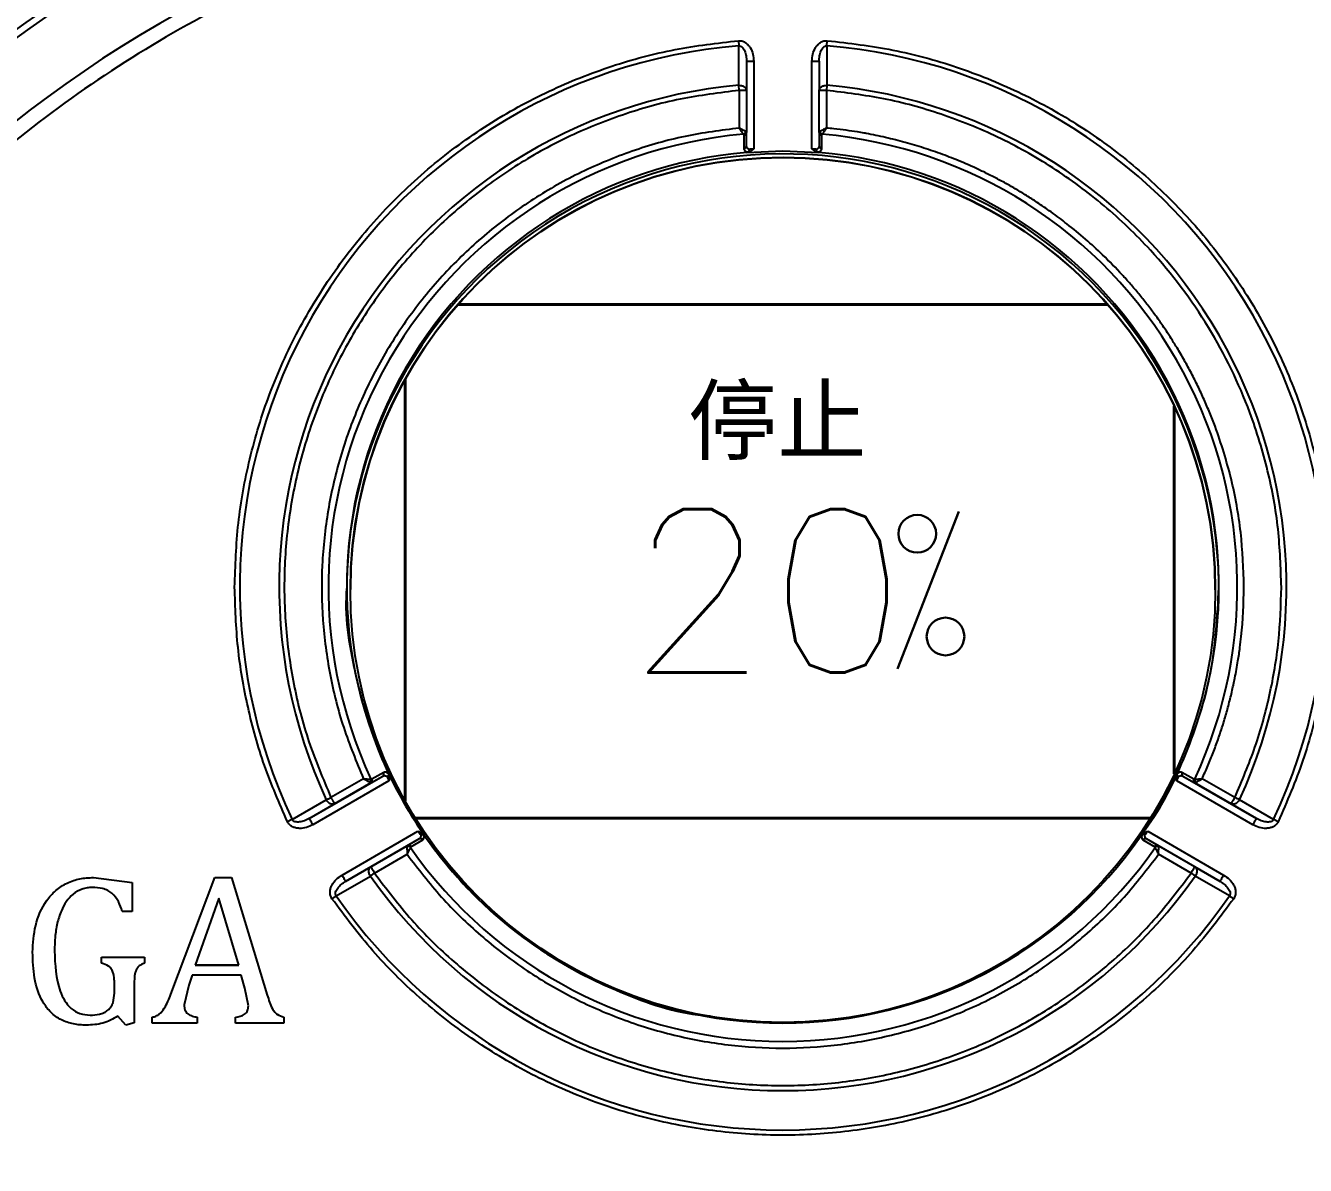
# Model space of a CAD drawing. Header units: millimetres. Extents: x 2642 to 4256, y 821 to 2003.
# Drawn here: x 2955 to 3043, y 1697.1 to 1775.5 of the extents above; entities that cross this region are included whole.
import ezdxf

# ---------------------------------------------------------------- set-up
doc = ezdxf.new("R2010")
doc.units = ezdxf.units.MM
for name, color, linetype, lineweight in [('DIM', 4, 'Continuous', 13), ('标注', 3, 'Continuous', 13), ('粗实线', 7, 'Continuous', 40)]:
    doc.layers.add(name, color=color, linetype=linetype, lineweight=lineweight)
doc.styles.add('01', font='txt.shx')

msp = doc.modelspace()

# ---------------------------------------------------------------- linework, layer by layer
at = {"color": 7, "linetype": 'Continuous', "lineweight": 25}
for p, q in [((3004.011, 1774.48), (3004.04, 1774.127)), ((3004.038, 1771.41), (3004.04, 1774.127)), ((3010.097, 1774.127), (3010.126, 1774.48)), ((3010.097, 1774.127), (3010.099, 1771.41)), ((3004.569, 1773.065), (3004.569, 1771.058)), ((3005.069, 1773.065), (3005.069, 1767.03)), ((3009.069, 1767.03), (3009.069, 1773.065)), ((3009.569, 1773.065), (3009.569, 1771.058)), ((3004.069, 1771.058), (3004.038, 1771.41)), ((3010.099, 1771.41), (3010.069, 1771.058)), ((3004.069, 1771.058), (3004.069, 1768.472)), ((3004.569, 1771.058), (3004.569, 1768.167)), ((3009.569, 1768.167), (3009.569, 1771.058)), ((3010.069, 1771.058), (3010.069, 1768.472)), ((3004.384, 1767.986), (3004.385, 1767.05)), ((3004.569, 1767.231), (3004.569, 1768.167)), ((3009.569, 1768.167), (3009.569, 1767.231)), ((3009.752, 1767.05), (3009.753, 1767.986)), ((3004.595, 1766.795), (3007.069, 1766.897)), ((3007.069, 1766.897), (3009.542, 1766.795)), ((2977.318, 1736.723), (2977.318, 1736.723)), ((3036.818, 1736.66), (3036.818, 1736.66)), ((2974.496, 1720.977), (2979.549, 1723.895)), ((2978.738, 1723.427), (2979.549, 1723.895)), ((2979.613, 1724.144), (2978.802, 1723.677)), ((2979.574, 1723.913), (2979.582, 1723.91)), ((2982.413, 1719.806), (2979.94, 1724.09)), ((3034.198, 1724.09), (3031.724, 1719.806)), ((3035.335, 1723.677), (3034.524, 1724.144)), ((3034.555, 1723.91), (3034.563, 1723.913)), ((3034.588, 1723.895), (3035.399, 1723.427)), ((3034.588, 1723.895), (3039.642, 1720.977)), ((2979.972, 1723.562), (2974.746, 1720.544)), ((2978.224, 1723.707), (2975.984, 1722.414)), ((2978.738, 1723.427), (2976.234, 1721.981)), ((2978.735, 1723.426), (2978.764, 1723.445)), ((3039.392, 1720.544), (3034.165, 1723.562)), ((3035.373, 1723.445), (3035.402, 1723.426)), ((3037.903, 1721.981), (3035.399, 1723.427)), ((3038.153, 1722.414), (3035.914, 1723.707)), ((2973.312, 1720.904), (2975.663, 1722.265)), ((2974.496, 1720.977), (2976.234, 1721.981)), ((3039.642, 1720.977), (3037.903, 1721.981)), ((3040.826, 1720.904), (3038.474, 1722.265)), ((2974.496, 1720.977), (2974.165, 1720.821)), ((3039.972, 1720.821), (3039.642, 1720.977)), ((2976.746, 1717.08), (2981.972, 1720.098)), ((2982.049, 1719.565), (2976.996, 1716.647)), ((2982.049, 1719.565), (2981.238, 1719.097)), ((2981.486, 1719.027), (2982.297, 1719.496)), ((3031.84, 1719.496), (3032.651, 1719.027)), ((3032.899, 1719.097), (3032.088, 1719.565)), ((3037.142, 1716.647), (3032.088, 1719.565)), ((3032.165, 1720.098), (3037.392, 1717.08)), ((2978.734, 1717.651), (2981.238, 1719.097)), ((2978.984, 1717.218), (2981.224, 1718.511)), ((3035.403, 1717.651), (3032.899, 1719.097)), ((3035.153, 1717.218), (3032.914, 1718.511)), ((2976.996, 1716.647), (2978.734, 1717.651)), ((3035.403, 1717.651), (3037.142, 1716.647)), ((2959.645, 1716.912), (2962.32, 1716.571)), ((2959.645, 1716.912), (2959.645, 1716.912)), ((2964.981, 1708.882), (2967.999, 1716.912)), ((2964.981, 1708.882), (2967.999, 1716.912)), ((2967.999, 1716.912), (2969.144, 1716.912)), ((2967.999, 1716.912), (2967.999, 1716.912)), ((2967.999, 1716.912), (2969.144, 1716.912)), ((2969.144, 1716.912), (2971.605, 1708.824)), ((2969.144, 1716.912), (2969.144, 1716.912)), ((2969.144, 1716.912), (2971.605, 1708.824)), ((2976.34, 1715.658), (2978.694, 1717.015)), ((3037.797, 1715.658), (3035.443, 1717.015)), ((2962.32, 1716.571), (2962.32, 1714.58)), ((2962.32, 1716.571), (2962.32, 1716.571)), ((2968.282, 1715.493), (2966.651, 1710.876)), ((2969.641, 1710.876), (2968.282, 1715.493)), ((2962.32, 1714.58), (2961.634, 1714.58)), ((2955.46, 1711.767), (2955.46, 1711.767)), ((2956.97, 1711.868), (2956.97, 1711.868)), ((2960.205, 1711.013), (2960.205, 1711.424)), ((2960.205, 1711.424), (2963.167, 1711.424)), ((2960.205, 1711.424), (2963.167, 1711.424)), ((2960.205, 1711.424), (2960.205, 1711.424)), ((2963.167, 1711.424), (2963.167, 1711.013)), ((2963.167, 1711.424), (2963.167, 1711.424)), ((2966.651, 1710.876), (2969.641, 1710.876)), ((2969.641, 1710.876), (2966.651, 1710.876)), ((2966.443, 1710.189), (2966.201, 1709.512)), ((2969.811, 1710.189), (2966.443, 1710.189)), ((2970.064, 1709.289), (2969.811, 1710.189)), ((2961.086, 1708.95), (2961.086, 1709.379)), ((2962.458, 1709.431), (2962.458, 1706.912)), ((2964.981, 1708.882), (2964.981, 1708.882)), ((2966.201, 1709.512), (2965.885, 1708.155)), ((2970.304, 1708.082), (2970.064, 1709.289)), ((2971.605, 1708.824), (2971.605, 1708.824)), ((2961.877, 1706.759), (2961.332, 1707.373)), ((2963.692, 1706.897), (2963.692, 1707.308)), ((2963.692, 1707.308), (2963.692, 1707.308)), ((2966.782, 1707.308), (2966.782, 1706.897)), ((2969.414, 1706.897), (2969.414, 1707.308)), ((2972.748, 1707.308), (2972.748, 1706.897)), ((2972.748, 1707.308), (2972.748, 1707.308)), ((3007.069, 1706.897), (3008.172, 1707.005)), ((2962.458, 1706.912), (2961.877, 1706.759)), ((2966.782, 1706.897), (2963.692, 1706.897)), ((2972.748, 1706.897), (2969.414, 1706.897))]:
    msp.add_line(p, q, dxfattribs=at)
at = {"color": 7, "linetype": 'Continuous', "lineweight": 25, "flags": 128}
for points in [[(3004.569, 1773.065), (3004.578, 1773.065), (3004.607, 1773.065), (3004.653, 1773.065), (3004.715, 1773.065), (3004.791, 1773.065), (3004.877, 1773.065), (3004.971, 1773.065), (3005.069, 1773.065)], [(3009.069, 1773.065), (3009.166, 1773.065), (3009.26, 1773.065), (3009.346, 1773.065), (3009.422, 1773.065), (3009.484, 1773.065), (3009.53, 1773.065), (3009.559, 1773.065), (3009.569, 1773.065)], [(3004.569, 1771.058), (3004.559, 1771.058), (3004.53, 1771.058), (3004.484, 1771.058), (3004.422, 1771.058), (3004.346, 1771.058), (3004.26, 1771.058), (3004.166, 1771.058), (3004.069, 1771.058)], [(3010.069, 1771.058), (3009.971, 1771.058), (3009.877, 1771.058), (3009.791, 1771.058), (3009.715, 1771.058), (3009.653, 1771.058), (3009.607, 1771.058), (3009.578, 1771.058), (3009.569, 1771.058)], [(2975.663, 1722.265), (2975.696, 1722.28), (2975.732, 1722.297), (2975.77, 1722.314), (2975.81, 1722.333), (2975.852, 1722.353), (2975.895, 1722.373), (2975.939, 1722.393), (2975.984, 1722.414)], [(2975.984, 1722.414), (2976.033, 1722.33), (2976.08, 1722.248), (2976.123, 1722.173), (2976.161, 1722.108), (2976.192, 1722.054), (2976.215, 1722.014), (2976.229, 1721.989), (2976.234, 1721.981)], [(3037.903, 1721.981), (3037.908, 1721.989), (3037.922, 1722.014), (3037.945, 1722.054), (3037.976, 1722.108), (3038.014, 1722.173), (3038.058, 1722.248), (3038.104, 1722.33), (3038.153, 1722.414)], [(3038.474, 1722.265), (3038.441, 1722.28), (3038.405, 1722.297), (3038.367, 1722.314), (3038.327, 1722.333), (3038.285, 1722.353), (3038.242, 1722.373), (3038.198, 1722.393), (3038.153, 1722.414)], [(2973.312, 1720.904), (2973.279, 1720.889), (2973.243, 1720.872), (2973.205, 1720.854), (2973.165, 1720.835), (2973.123, 1720.815), (2973.08, 1720.795), (2973.036, 1720.774), (2972.992, 1720.753)], [(2974.746, 1720.544), (2974.697, 1720.629), (2974.65, 1720.71), (2974.607, 1720.785), (2974.569, 1720.851), (2974.538, 1720.904), (2974.515, 1720.944), (2974.5, 1720.969), (2974.496, 1720.977)], [(3039.642, 1720.977), (3039.637, 1720.969), (3039.623, 1720.944), (3039.599, 1720.904), (3039.568, 1720.851), (3039.53, 1720.785), (3039.487, 1720.71), (3039.44, 1720.629), (3039.392, 1720.544)], [(3041.145, 1720.753), (3041.101, 1720.774), (3041.057, 1720.795), (3041.014, 1720.815), (3040.972, 1720.835), (3040.932, 1720.854), (3040.894, 1720.872), (3040.858, 1720.889), (3040.826, 1720.904)], [(2978.734, 1717.651), (2978.739, 1717.643), (2978.753, 1717.618), (2978.776, 1717.578), (2978.807, 1717.524), (2978.845, 1717.458), (2978.888, 1717.384), (2978.935, 1717.302), (2978.984, 1717.218)], [(3035.153, 1717.218), (3035.202, 1717.302), (3035.249, 1717.384), (3035.292, 1717.458), (3035.33, 1717.524), (3035.361, 1717.578), (3035.384, 1717.618), (3035.398, 1717.643), (3035.403, 1717.651)], [(2976.996, 1716.647), (2976.991, 1716.656), (2976.977, 1716.68), (2976.953, 1716.72), (2976.922, 1716.774), (2976.884, 1716.84), (2976.841, 1716.915), (2976.794, 1716.996), (2976.746, 1717.08)], [(2978.984, 1717.218), (2978.944, 1717.19), (2978.904, 1717.162), (2978.865, 1717.135), (2978.827, 1717.108), (2978.791, 1717.083), (2978.756, 1717.058), (2978.724, 1717.036), (2978.694, 1717.015)], [(3035.443, 1717.015), (3035.413, 1717.036), (3035.381, 1717.058), (3035.346, 1717.083), (3035.31, 1717.108), (3035.272, 1717.135), (3035.233, 1717.162), (3035.193, 1717.19), (3035.153, 1717.218)], [(3037.392, 1717.08), (3037.343, 1716.996), (3037.296, 1716.915), (3037.253, 1716.84), (3037.215, 1716.774), (3037.184, 1716.72), (3037.161, 1716.68), (3037.146, 1716.656), (3037.142, 1716.647)], [(2976.049, 1715.457), (2976.09, 1715.485), (2976.13, 1715.513), (2976.169, 1715.54), (2976.207, 1715.566), (2976.243, 1715.591), (2976.278, 1715.615), (2976.31, 1715.638), (2976.34, 1715.658)], [(3037.797, 1715.658), (3037.827, 1715.638), (3037.859, 1715.615), (3037.894, 1715.591), (3037.93, 1715.566), (3037.968, 1715.54), (3038.007, 1715.513), (3038.047, 1715.485), (3038.088, 1715.457)]]:
    msp.add_lwpolyline(points, dxfattribs=at)
at = {"color": 7, "linetype": 'Continuous', "lineweight": 25}
msp.add_circle((3007.068, 1736.691), 29.75, dxfattribs=at)
for centre, radius, start, end in [((3007.069, 1701.897), 91.48, 295.79271, 180), ((3007.069, 1701.897), 90.341, 353.64897, 186.35103), ((3007.069, 1701.897), 89.875, 353.64897, 186.35103), ((3007.069, 1701.897), 85.319, 353.33017, 186.66983), ((3007.069, 1736.897), 37.354, 94.65071, 205.34929), ((3007.069, 1736.897), 37.354, 334.65071, 85.34929), ((3007.069, 1736.897), 34.646, 95.01875, 204.98125), ((3007.069, 1736.897), 34.646, 335.01875, 84.98125), ((3007.069, 1736.897), 31.264, 94.97704, 205.02296), ((3004.297, 1768.264), 0.229, 285.08159, 349.89545), ((3004.379, 1768.176), 0.19, 271.48934, 357.31235), ((3009.758, 1768.176), 0.19, 182.68765, 268.51066), ((3009.84, 1768.264), 0.229, 190.10455, 254.91841), ((3007.069, 1736.897), 31.264, 334.97704, 85.02296), ((3004.379, 1767.239), 0.189, 271.61717, 357.31776), ((3009.758, 1767.239), 0.189, 182.6801, 268.38296), ((3007.068, 1736.691), 30, 357.22072, 180), ((3007.069, 1736.897), 30, 94.72923, 205.27077), ((3007.068, 1736.691), 29.75, 0, 179.93876), ((3007.069, 1736.897), 30, 334.72923, 85.27077), ((2979.446, 1724.054), 0.189, 302.68007, 28.38309), ((3034.691, 1724.054), 0.189, 151.61704, 237.31779), ((2978.518, 1723.614), 0.229, 310.10459, 14.91837), ((2978.635, 1723.586), 0.19, 302.68761, 28.51079), ((3035.502, 1723.586), 0.19, 151.48921, 237.31239), ((3035.619, 1723.614), 0.229, 165.08163, 229.89541), ((2982.136, 1719.396), 0.189, 31.61702, 117.31857), ((3007.069, 1736.897), 30, 214.72923, 325.27077), ((3032.002, 1719.396), 0.189, 62.68036, 148.38305), ((2981.29, 1718.813), 0.229, 45.08176, 109.89528), ((2981.325, 1718.928), 0.19, 31.48925, 117.3121), ((3007.069, 1736.897), 31.264, 214.97704, 325.02296), ((3032.812, 1718.928), 0.19, 62.6879, 148.51075), ((3032.847, 1718.813), 0.229, 70.10472, 134.91824), ((3007.069, 1736.897), 34.646, 215.01875, 324.98125), ((3007.069, 1736.897), 37.354, 214.65071, 325.34929), ((3007.069, 1701.897), 91.48, 180, 290.22656)]:
    msp.add_arc(centre, radius, start, end, dxfattribs=at)
for points in [[(2909.395, 1712.687), (2909.919, 1716.339), (2910.967, 1723.642), (2914.087, 1734.285), (2918.295, 1744.528), (2923.65, 1754.229), (2930.055, 1763.268), (2937.436, 1771.53), (2945.698, 1778.911), (2954.737, 1785.316), (2964.438, 1790.671), (2974.681, 1794.879), (2985.324, 1797.999), (2992.627, 1799.047), (2996.279, 1799.571)], [(2909.598, 1719.23), (2910.284, 1722.524), (2911.657, 1729.112), (2914.977, 1738.665), (2919.181, 1747.848), (2924.317, 1756.551), (2930.306, 1764.688), (2937.094, 1772.172), (2944.607, 1778.928), (2952.769, 1784.882), (2961.494, 1789.981), (2970.696, 1794.145), (2980.262, 1797.425), (2986.856, 1798.77), (2990.153, 1799.442)], [(3017.858, 1799.571), (3021.51, 1799.047), (3028.813, 1797.999), (3039.456, 1794.879), (3049.699, 1790.671), (3059.4, 1785.316), (3068.439, 1778.911), (3076.701, 1771.53), (3084.082, 1763.268), (3090.487, 1754.229), (3095.842, 1744.528), (3100.05, 1734.285), (3103.17, 1723.642), (3104.218, 1716.339), (3104.742, 1712.687)], [(3024.401, 1799.369), (3027.695, 1798.682), (3034.283, 1797.309), (3043.836, 1793.989), (3053.019, 1789.785), (3061.722, 1784.649), (3069.859, 1778.66), (3077.343, 1771.872), (3084.099, 1764.359), (3090.053, 1756.197), (3095.152, 1747.472), (3099.316, 1738.27), (3102.596, 1728.704), (3103.941, 1722.11), (3104.613, 1718.813)], [(2913.328, 1701.898), (2913.415, 1704.965), (2913.589, 1711.1), (2914.992, 1720.215), (2917.217, 1729.153), (2920.325, 1737.828), (2924.264, 1746.158), (2929.001, 1754.061), (2934.49, 1761.461), (2940.677, 1768.289), (2947.505, 1774.476), (2954.905, 1779.965), (2962.809, 1784.702), (2971.138, 1788.641), (2979.813, 1791.749), (2988.751, 1793.974), (2997.866, 1795.377), (3004.001, 1795.551), (3007.069, 1795.638)], [(3007.069, 1795.638), (3010.136, 1795.551), (3016.272, 1795.377), (3025.386, 1793.974), (3034.324, 1791.749), (3042.999, 1788.641), (3051.329, 1784.702), (3059.232, 1779.965), (3066.632, 1774.476), (3073.46, 1768.289), (3079.647, 1761.461), (3085.136, 1754.061), (3089.873, 1746.158), (3093.812, 1737.828), (3096.92, 1729.153), (3099.145, 1720.215), (3100.548, 1711.1), (3100.722, 1704.965), (3100.809, 1701.898)], [(3007.069, 1786.183), (3004.106, 1786.093), (2998.181, 1785.912), (2989.391, 1784.457), (2980.798, 1782.152), (2972.497, 1778.938), (2964.58, 1774.872), (2957.135, 1769.994), (2950.245, 1764.36), (2943.986, 1758.032), (2938.428, 1751.081), (2933.632, 1743.583), (2929.652, 1735.622), (2926.534, 1727.286), (2924.305, 1718.668), (2923.014, 1709.865), (2922.589, 1700.966), (2923.098, 1695.06), (2923.352, 1692.107)], [(3090.785, 1692.107), (3091.039, 1695.06), (3091.548, 1700.966), (3091.124, 1709.865), (3089.832, 1718.668), (3087.603, 1727.286), (3084.485, 1735.622), (3080.505, 1743.583), (3075.709, 1751.081), (3070.151, 1758.032), (3063.892, 1764.36), (3057.002, 1769.994), (3049.557, 1774.872), (3041.64, 1778.938), (3033.339, 1782.152), (3024.746, 1784.457), (3015.957, 1785.912), (3010.031, 1786.093), (3007.069, 1786.183)], [(3010.126, 1774.48), (3011.634, 1774.304), (3014.651, 1773.952), (3019.054, 1772.738), (3023.286, 1771.042), (3027.281, 1768.837), (3030.981, 1766.17), (3034.333, 1763.077), (3037.288, 1759.602), (3039.803, 1755.796), (3041.842, 1751.715), (3043.373, 1747.419), (3044.377, 1742.969), (3044.836, 1738.431), (3044.748, 1733.869), (3044.101, 1729.356), (3042.951, 1724.936), (3041.747, 1722.147), (3041.145, 1720.753)], [(3004.069, 1771.058), (3002.707, 1770.891), (2999.983, 1770.556), (2996.012, 1769.439), (2992.196, 1767.889), (2988.594, 1765.885), (2985.258, 1763.467), (2982.235, 1760.666), (2979.569, 1757.523), (2977.299, 1754.084), (2975.456, 1750.398), (2974.067, 1746.519), (2973.153, 1742.5), (2972.727, 1738.402), (2972.792, 1734.281), (2973.358, 1730.201), (2974.376, 1726.203), (2975.448, 1723.677), (2975.984, 1722.414)], [(3004.069, 1768.472), (3002.82, 1768.31), (3000.322, 1767.985), (2996.681, 1766.939), (2993.185, 1765.499), (2989.887, 1763.646), (2986.831, 1761.416), (2984.062, 1758.839), (2981.618, 1755.951), (2979.535, 1752.793), (2977.842, 1749.41), (2976.563, 1745.85), (2975.715, 1742.163), (2975.312, 1738.402), (2975.356, 1734.619), (2975.858, 1730.871), (2976.771, 1727.195), (2977.74, 1724.87), (2978.224, 1723.707)], [(3005.069, 1767.03), (3005.011, 1767.025), (3004.897, 1767.014), (3004.802, 1767.003), (3004.754, 1766.998)], [(3009.383, 1766.998), (3009.335, 1767.003), (3009.24, 1767.014), (3009.126, 1767.025), (3009.069, 1767.03)], [(2979.843, 1723.85), (2979.862, 1723.806), (2979.9, 1723.719), (2979.948, 1723.614), (2979.972, 1723.562)], [(3034.165, 1723.562), (3034.189, 1723.614), (3034.237, 1723.719), (3034.275, 1723.806), (3034.294, 1723.85)], [(2981.972, 1720.098), (2982.005, 1720.051), (2982.072, 1719.957), (2982.129, 1719.88), (2982.157, 1719.842)], [(3031.98, 1719.842), (3032.008, 1719.88), (3032.065, 1719.957), (3032.132, 1720.051), (3032.165, 1720.098)], [(2981.224, 1718.511), (2981.989, 1717.51), (2983.518, 1715.509), (2986.245, 1712.88), (2989.24, 1710.572), (2992.494, 1708.642), (2995.953, 1707.111), (2999.57, 1706.001), (3003.292, 1705.329), (3007.069, 1705.104), (3010.845, 1705.329), (3014.568, 1706.001), (3018.184, 1707.111), (3021.643, 1708.642), (3024.897, 1710.572), (3027.892, 1712.88), (3030.619, 1715.509), (3032.149, 1717.51), (3032.914, 1718.511)], [(2978.984, 1717.218), (2979.81, 1716.122), (2981.461, 1713.931), (2984.415, 1711.05), (2987.665, 1708.52), (2991.201, 1706.403), (2994.964, 1704.723), (2998.901, 1703.506), (3002.955, 1702.768), (3007.069, 1702.521), (3011.182, 1702.768), (3015.236, 1703.506), (3019.173, 1704.723), (3022.936, 1706.403), (3026.473, 1708.52), (3029.723, 1711.05), (3032.676, 1713.931), (3034.327, 1716.122), (3035.153, 1717.218)], [(3038.088, 1715.457), (3037.181, 1714.239), (3035.368, 1711.802), (3032.115, 1708.596), (3028.53, 1705.78), (3024.624, 1703.422), (3020.464, 1701.551), (3016.109, 1700.195), (3011.622, 1699.373), (3007.069, 1699.098), (3002.515, 1699.373), (2998.028, 1700.195), (2993.673, 1701.551), (2989.513, 1703.422), (2985.607, 1705.78), (2982.022, 1708.596), (2978.769, 1711.802), (2976.956, 1714.239), (2976.049, 1715.457)], [(3007.069, 1608.157), (3004.001, 1608.244), (2997.866, 1608.418), (2988.751, 1609.821), (2979.813, 1612.046), (2971.138, 1615.154), (2962.809, 1619.093), (2954.905, 1623.83), (2947.505, 1629.319), (2940.677, 1635.506), (2934.49, 1642.334), (2929.001, 1649.734), (2924.264, 1657.638), (2920.325, 1665.967), (2917.217, 1674.642), (2914.992, 1683.58), (2913.589, 1692.695), (2913.415, 1698.83), (2913.328, 1701.898)], [(3100.809, 1701.898), (3100.722, 1698.83), (3100.548, 1692.695), (3099.145, 1683.58), (3096.92, 1674.642), (3093.812, 1665.967), (3089.873, 1657.638), (3085.136, 1649.734), (3079.647, 1642.334), (3073.46, 1635.506), (3066.632, 1629.319), (3059.232, 1623.83), (3051.329, 1619.093), (3042.999, 1615.154), (3034.324, 1612.046), (3025.386, 1609.821), (3016.272, 1608.418), (3010.136, 1608.244), (3007.069, 1608.157)]]:
    msp.add_open_spline(points, degree=3, dxfattribs=at)
for points, knots in [([(2969.361, 1736.897), (2969.411, 1738.361), (2969.511, 1741.33), (2970.334, 1745.781), (2971.692, 1750.234), (2973.651, 1754.585), (2976.193, 1758.726), (2979.268, 1762.527), (2982.808, 1765.9), (2986.728, 1768.77), (2990.907, 1771.075), (2995.234, 1772.79), (2999.604, 1773.971), (3002.556, 1774.312), (3004.011, 1774.48)], [0, 0, 0, 0, 0.078216, 0.158605, 0.241035, 0.32651, 0.412892, 0.5, 0.587092, 0.673473, 0.758965, 0.841378, 0.921776, 1, 1, 1, 1]), ([(3004.011, 1774.48), (3004.092, 1774.478), (3004.258, 1774.476), (3004.482, 1774.367), (3004.674, 1774.207), (3004.871, 1773.944), (3005.035, 1773.556), (3005.057, 1773.229), (3005.069, 1773.065)], [0, 0, 0, 0, 0.122541, 0.250728, 0.370854, 0.501138, 0.750528, 1, 1, 1, 1]), ([(3004.04, 1774.127), (3004.061, 1774.128), (3004.103, 1774.13), (3004.188, 1774.104), (3004.284, 1774.034), (3004.375, 1773.914), (3004.475, 1773.713), (3004.552, 1773.426), (3004.563, 1773.187), (3004.569, 1773.065)], [0, 0, 0, 0, 0.04691, 0.093633, 0.194711, 0.311017, 0.43912, 0.713502, 1, 1, 1, 1]), ([(3009.069, 1773.065), (3009.08, 1773.229), (3009.103, 1773.557), (3009.266, 1773.944), (3009.463, 1774.208), (3009.655, 1774.367), (3009.879, 1774.476), (3010.045, 1774.478), (3010.126, 1774.48)], [0, 0, 0, 0, 0.249813, 0.499193, 0.628879, 0.749485, 0.877324, 1, 1, 1, 1]), ([(3009.569, 1773.065), (3009.574, 1773.187), (3009.585, 1773.426), (3009.662, 1773.714), (3009.762, 1773.914), (3009.853, 1774.034), (3009.949, 1774.104), (3010.034, 1774.13), (3010.076, 1774.128), (3010.097, 1774.127)], [0, 0, 0, 0, 0.2865456, 0.5610687, 0.6891901, 0.8054766, 0.906505, 0.9531764, 1, 1, 1, 1]), ([(3004.038, 1771.41), (3004.103, 1771.408), (3004.203, 1771.405), (3004.327, 1771.363), (3004.411, 1771.319), (3004.482, 1771.261), (3004.55, 1771.177), (3004.561, 1771.104), (3004.569, 1771.058)], [0, 0, 0, 0, 0.238585, 0.363839, 0.500003, 0.621304, 0.761415, 1, 1, 1, 1]), ([(3009.569, 1771.058), (3009.576, 1771.104), (3009.587, 1771.177), (3009.656, 1771.261), (3009.726, 1771.319), (3009.81, 1771.363), (3009.934, 1771.405), (3010.034, 1771.408), (3010.099, 1771.41)], [0, 0, 0, 0, 0.238585, 0.378746, 0.499997, 0.636212, 0.761415, 1, 1, 1, 1]), ([(3041.361, 1736.897), (3041.317, 1738.223), (3041.227, 1740.913), (3040.484, 1744.946), (3039.048, 1749.672), (3036.502, 1754.902), (3032.959, 1759.614), (3029.233, 1763.189), (3025.694, 1765.801), (3021.921, 1767.906), (3018.01, 1769.479), (3014.059, 1770.572), (3011.386, 1770.898), (3010.069, 1771.058)], [0, 0, 0, 0, 0.0782769, 0.15871, 0.2411685, 0.3693291, 0.4998887, 0.586965, 0.6733385, 0.7588314, 0.8412717, 0.9217141, 1, 1, 1, 1]), ([(3004.522, 1768.224), (3004.497, 1768.237), (3004.446, 1768.265), (3004.336, 1768.325), (3004.209, 1768.396), (3004.121, 1768.444), (3004.069, 1768.472)], [0, 0, 0, 0, 0.242714, 0.515432, 0.71469, 1, 1, 1, 1]), ([(3004.356, 1768.043), (3004.341, 1768.066), (3004.308, 1768.115), (3004.239, 1768.219), (3004.157, 1768.339), (3004.102, 1768.423), (3004.069, 1768.472)], [0, 0, 0, 0, 0.242139, 0.515387, 0.713959, 1, 1, 1, 1]), ([(3004.356, 1768.043), (3004.364, 1768.034), (3004.381, 1768.016), (3004.383, 1767.996), (3004.384, 1767.986)], [0, 0, 0, 0, 0.49497, 1, 1, 1, 1]), ([(3004.569, 1768.167), (3004.566, 1768.178), (3004.562, 1768.198), (3004.534, 1768.216), (3004.522, 1768.224)], [0, 0, 0, 0, 0.5446681, 1, 1, 1, 1]), ([(3009.615, 1768.224), (3009.603, 1768.216), (3009.575, 1768.198), (3009.571, 1768.178), (3009.569, 1768.167)], [0, 0, 0, 0, 0.455333, 1, 1, 1, 1]), ([(3010.069, 1768.472), (3010.017, 1768.444), (3009.928, 1768.396), (3009.801, 1768.325), (3009.691, 1768.265), (3009.64, 1768.237), (3009.615, 1768.224)], [0, 0, 0, 0, 0.285344, 0.484568, 0.757303, 1, 1, 1, 1]), ([(3009.753, 1767.986), (3009.754, 1767.996), (3009.756, 1768.016), (3009.773, 1768.034), (3009.781, 1768.043)], [0, 0, 0, 0, 0.505034, 1, 1, 1, 1]), ([(3010.069, 1768.472), (3010.036, 1768.423), (3009.98, 1768.339), (3009.898, 1768.219), (3009.829, 1768.115), (3009.796, 1768.066), (3009.781, 1768.043)], [0, 0, 0, 0, 0.286006, 0.484613, 0.757844, 1, 1, 1, 1]), ([(3038.786, 1736.897), (3038.743, 1738.151), (3038.657, 1740.661), (3037.964, 1744.371), (3037.137, 1747.096), (3036.438, 1748.886), (3036.046, 1749.806), (3035.625, 1750.714), (3035.175, 1751.607), (3034.697, 1752.486), (3034.351, 1753.077), (3034.1, 1753.489), (3033.806, 1753.966), (3033.339, 1754.68), (3032.766, 1755.496), (3032.237, 1756.205), (3031.698, 1756.888), (3031.127, 1757.572), (3030.696, 1758.059), (3030.022, 1758.796), (3029.16, 1759.679), (3027.883, 1760.848), (3026.695, 1761.828), (3025.576, 1762.665), (3024.64, 1763.309), (3023.846, 1763.818), (3023.127, 1764.253), (3022.402, 1764.666), (3021.65, 1765.068), (3021.095, 1765.346), (3020.31, 1765.724), (3019.373, 1766.143), (3018.046, 1766.664), (3016.776, 1767.103), (3015.689, 1767.426), (3014.808, 1767.658), (3014.139, 1767.818), (3013.467, 1767.965), (3012.971, 1768.061), (3012.546, 1768.138), (3012.095, 1768.216), (3011.404, 1768.32), (3010.695, 1768.409), (3010.238, 1768.455), (3010.069, 1768.472)], [0, 0, 0, 0, 0.080365, 0.160729, 0.241094, 0.262468, 0.283842, 0.305215, 0.326587, 0.347957, 0.369326, 0.370443, 0.378885, 0.405204, 0.425118, 0.442801, 0.461848, 0.480895, 0.49994, 0.50352, 0.544914, 0.57896, 0.614384, 0.643615, 0.668512, 0.687104, 0.704122, 0.72234, 0.740558, 0.758776, 0.762108, 0.796425, 0.824503, 0.853496, 0.882488, 0.897179, 0.911868, 0.926558, 0.941247, 0.944272, 0.9542, 0.970596, 0.989058, 1, 1, 1, 1]), ([(3004.385, 1767.05), (3004.388, 1767.025), (3004.395, 1766.977), (3004.452, 1766.91), (3004.537, 1766.852), (3004.622, 1766.825), (3004.664, 1766.811)], [0, 0, 0, 0, 0.253237, 0.501002, 0.754124, 1, 1, 1, 1]), ([(3004.754, 1766.998), (3004.727, 1767.011), (3004.67, 1767.039), (3004.59, 1767.115), (3004.577, 1767.185), (3004.569, 1767.231)], [0, 0, 0, 0, 0.233086, 0.493007, 1, 1, 1, 1]), ([(3005.069, 1767.03), (3004.996, 1766.978), (3004.886, 1766.897), (3004.724, 1766.817), (3004.636, 1766.802), (3004.595, 1766.795)], [0, 0, 0, 0, 0.500211, 0.768831, 1, 1, 1, 1]), ([(3004.754, 1766.998), (3004.754, 1766.998), (3004.754, 1766.998), (3004.754, 1766.998), (3004.754, 1766.998), (3004.754, 1766.997), (3004.754, 1766.993), (3004.752, 1766.976), (3004.746, 1766.937), (3004.729, 1766.886), (3004.699, 1766.838), (3004.676, 1766.82), (3004.664, 1766.811)], [0, 0, 0, 0, 0.000085, 0.000256, 0.000889, 0.00335, 0.013107, 0.052364, 0.215004, 0.505233, 0.751511, 1, 1, 1, 1]), ([(3009.542, 1766.795), (3009.501, 1766.802), (3009.413, 1766.817), (3009.252, 1766.897), (3009.141, 1766.978), (3009.069, 1767.03)], [0, 0, 0, 0, 0.22952, 0.499747, 1, 1, 1, 1]), ([(3009.569, 1767.231), (3009.56, 1767.185), (3009.547, 1767.115), (3009.467, 1767.039), (3009.41, 1767.011), (3009.383, 1766.998)], [0, 0, 0, 0, 0.506993, 0.766897, 1, 1, 1, 1]), ([(3009.473, 1766.811), (3009.46, 1766.821), (3009.436, 1766.84), (3009.409, 1766.888), (3009.39, 1766.942), (3009.385, 1766.98), (3009.383, 1766.998)], [0, 0, 0, 0, 0.260276, 0.5208, 0.77013, 1, 1, 1, 1]), ([(3009.473, 1766.811), (3009.515, 1766.825), (3009.6, 1766.852), (3009.685, 1766.91), (3009.742, 1766.977), (3009.749, 1767.025), (3009.752, 1767.05)], [0, 0, 0, 0, 0.245779, 0.498992, 0.746656, 1, 1, 1, 1]), ([(3004.664, 1766.811), (3004.661, 1766.809), (3004.653, 1766.805), (3004.63, 1766.798), (3004.609, 1766.796), (3004.595, 1766.795)], [0, 0, 0, 0, 0.22087, 0.452261, 1, 1, 1, 1]), ([(3009.542, 1766.795), (3009.528, 1766.796), (3009.507, 1766.798), (3009.484, 1766.805), (3009.476, 1766.809), (3009.473, 1766.811)], [0, 0, 0, 0, 0.55228, 0.782751, 1, 1, 1, 1]), ([(2977.072, 1736.928), (2977.071, 1736.918), (2976.876, 1734.956), (2977.544, 1731), (2979.15, 1725.344), (2981.97, 1720.12), (2985.718, 1715.552), (2990.292, 1711.773), (2995.522, 1709.07), (2999.545, 1707.609), (3001.784, 1707.414), (3002.068, 1707.389)], [0, 0, 0, 0, 0.000759, 0.140599, 0.280438, 0.420278, 0.560118, 0.699957, 0.839797, 0.979637, 1, 1, 1, 1]), ([(2972.992, 1720.753), (2972.436, 1722.028), (2971.325, 1724.579), (2970.216, 1728.609), (2969.492, 1732.725), (2969.405, 1735.506), (2969.361, 1736.897)], [0, 0, 0, 0, 0.249984, 0.5, 0.749984, 1, 1, 1, 1]), ([(3030.749, 1718.69), (3031.182, 1719.195), (3032.894, 1721.19), (3034.91, 1725.373), (3036.741, 1730.988), (3036.957, 1734.91), (3037.065, 1736.865)], [0, 0, 0, 0, 0.101587, 0.401601, 0.701614, 1, 1, 1, 1]), ([(3035.914, 1723.707), (3036.046, 1724.003), (3036.31, 1724.594), (3036.672, 1725.496), (3037.007, 1726.408), (3037.315, 1727.33), (3037.594, 1728.261), (3037.844, 1729.2), (3037.995, 1729.849), (3038.098, 1730.325), (3038.214, 1730.88), (3038.368, 1731.724), (3038.509, 1732.684), (3038.715, 1734.371), (3038.754, 1735.763), (3038.786, 1736.897)], [0, 0, 0, 0, 0.0714438, 0.1428837, 0.2143199, 0.285763, 0.3572067, 0.4286378, 0.5000556, 0.5040645, 0.5360484, 0.6252562, 0.6932376, 0.7500931, 1, 1, 1, 1]), ([(3038.153, 1722.414), (3038.645, 1723.56), (3039.627, 1725.852), (3040.606, 1729.467), (3041.246, 1733.158), (3041.323, 1735.65), (3041.361, 1736.897)], [0, 0, 0, 0, 0.249982, 0.5, 0.749982, 1, 1, 1, 1]), ([(2979.549, 1723.895), (2979.593, 1723.91), (2979.66, 1723.934), (2979.765, 1723.902), (2979.818, 1723.867), (2979.843, 1723.85)], [0, 0, 0, 0, 0.506993, 0.766897, 1, 1, 1, 1]), ([(2979.96, 1724.021), (2979.927, 1724.051), (2979.861, 1724.111), (2979.767, 1724.156), (2979.682, 1724.172), (2979.636, 1724.154), (2979.613, 1724.144)], [0, 0, 0, 0, 0.245779, 0.498992, 0.746657, 1, 1, 1, 1]), ([(2979.96, 1724.021), (2979.958, 1724.007), (2979.954, 1723.978), (2979.927, 1723.928), (2979.891, 1723.887), (2979.861, 1723.863), (2979.847, 1723.853), (2979.844, 1723.851), (2979.843, 1723.851), (2979.843, 1723.85), (2979.843, 1723.85), (2979.843, 1723.85), (2979.843, 1723.85)], [0, 0, 0, 0, 0.247987, 0.494121, 0.79066, 0.948951, 0.987198, 0.996714, 0.999119, 0.99974, 0.999911, 1, 1, 1, 1]), ([(2979.94, 1724.09), (2979.945, 1724.077), (2979.954, 1724.058), (2979.959, 1724.035), (2979.96, 1724.026), (2979.96, 1724.021)], [0, 0, 0, 0, 0.55228, 0.782751, 1, 1, 1, 1]), ([(2979.94, 1724.09), (2979.954, 1724.051), (2979.985, 1723.967), (2979.996, 1723.787), (2979.982, 1723.651), (2979.972, 1723.562)], [0, 0, 0, 0, 0.22952, 0.499747, 1, 1, 1, 1]), ([(3034.165, 1723.562), (3034.156, 1723.651), (3034.141, 1723.787), (3034.152, 1723.967), (3034.183, 1724.051), (3034.198, 1724.09)], [0, 0, 0, 0, 0.500211, 0.768831, 1, 1, 1, 1]), ([(3034.524, 1724.144), (3034.501, 1724.154), (3034.455, 1724.172), (3034.37, 1724.156), (3034.276, 1724.111), (3034.21, 1724.051), (3034.177, 1724.021)], [0, 0, 0, 0, 0.253237, 0.501002, 0.754124, 1, 1, 1, 1]), ([(3034.177, 1724.021), (3034.177, 1724.026), (3034.178, 1724.035), (3034.183, 1724.058), (3034.192, 1724.077), (3034.198, 1724.09)], [0, 0, 0, 0, 0.22087, 0.452261, 1, 1, 1, 1]), ([(3034.294, 1723.85), (3034.294, 1723.85), (3034.294, 1723.85), (3034.294, 1723.85), (3034.294, 1723.851), (3034.293, 1723.851), (3034.29, 1723.854), (3034.276, 1723.863), (3034.245, 1723.888), (3034.21, 1723.929), (3034.183, 1723.978), (3034.179, 1724.007), (3034.177, 1724.021)], [0, 0, 0, 0, 0.0000851, 0.0002561, 0.000889, 0.0033496, 0.0131073, 0.0523637, 0.2150037, 0.5052334, 0.751511, 1, 1, 1, 1]), ([(3034.294, 1723.85), (3034.319, 1723.867), (3034.372, 1723.902), (3034.478, 1723.934), (3034.544, 1723.91), (3034.588, 1723.895)], [0, 0, 0, 0, 0.233086, 0.493007, 1, 1, 1, 1]), ([(2978.224, 1723.707), (2978.283, 1723.703), (2978.383, 1723.697), (2978.528, 1723.686), (2978.653, 1723.678), (2978.711, 1723.674), (2978.739, 1723.672)], [0, 0, 0, 0, 0.286006, 0.484613, 0.757844, 1, 1, 1, 1]), ([(2978.665, 1723.439), (2978.641, 1723.453), (2978.591, 1723.484), (2978.485, 1723.549), (2978.36, 1723.624), (2978.274, 1723.676), (2978.224, 1723.707)], [0, 0, 0, 0, 0.242697, 0.515432, 0.714656, 1, 1, 1, 1]), ([(2978.665, 1723.439), (2978.678, 1723.432), (2978.708, 1723.417), (2978.727, 1723.423), (2978.738, 1723.427)], [0, 0, 0, 0, 0.4553331, 1, 1, 1, 1]), ([(2978.802, 1723.677), (2978.793, 1723.673), (2978.774, 1723.665), (2978.75, 1723.67), (2978.739, 1723.672)], [0, 0, 0, 0, 0.505034, 1, 1, 1, 1]), ([(3035.398, 1723.672), (3035.387, 1723.67), (3035.363, 1723.665), (3035.344, 1723.673), (3035.335, 1723.677)], [0, 0, 0, 0, 0.49497, 1, 1, 1, 1]), ([(3035.398, 1723.672), (3035.426, 1723.674), (3035.485, 1723.678), (3035.609, 1723.686), (3035.754, 1723.697), (3035.854, 1723.703), (3035.914, 1723.707)], [0, 0, 0, 0, 0.242139, 0.515387, 0.713959, 1, 1, 1, 1]), ([(3035.399, 1723.427), (3035.41, 1723.423), (3035.43, 1723.417), (3035.459, 1723.432), (3035.472, 1723.439)], [0, 0, 0, 0, 0.544668, 1, 1, 1, 1]), ([(3035.472, 1723.439), (3035.495, 1723.452), (3035.543, 1723.482), (3035.647, 1723.545), (3035.773, 1723.621), (3035.861, 1723.675), (3035.914, 1723.707)], [0, 0, 0, 0, 0.233588, 0.498754, 0.705373, 1, 1, 1, 1]), ([(2976.234, 1721.981), (2976.191, 1721.964), (2976.122, 1721.938), (2976.014, 1721.955), (2975.929, 1721.987), (2975.849, 1722.038), (2975.751, 1722.124), (2975.698, 1722.209), (2975.663, 1722.265)], [0, 0, 0, 0, 0.238585, 0.378746, 0.499997, 0.636212, 0.761415, 1, 1, 1, 1]), ([(3038.474, 1722.265), (3038.439, 1722.209), (3038.386, 1722.124), (3038.288, 1722.038), (3038.208, 1721.987), (3038.123, 1721.955), (3038.015, 1721.938), (3037.947, 1721.964), (3037.903, 1721.981)], [0, 0, 0, 0, 0.238585, 0.363839, 0.500003, 0.621304, 0.761415, 1, 1, 1, 1]), ([(2974.746, 1720.544), (2974.598, 1720.472), (2974.303, 1720.328), (2973.886, 1720.276), (2973.559, 1720.315), (2973.325, 1720.401), (2973.119, 1720.541), (2973.034, 1720.683), (2972.992, 1720.753)], [0, 0, 0, 0, 0.249813, 0.499193, 0.628879, 0.749485, 0.877324, 1, 1, 1, 1]), ([(2974.165, 1720.821), (2974.053, 1720.785), (2973.888, 1720.733), (2973.664, 1720.721), (2973.514, 1720.74), (2973.405, 1720.788), (2973.341, 1720.848), (2973.321, 1720.886), (2973.312, 1720.904)], [0, 0, 0, 0, 0.3847801, 0.5643592, 0.7273499, 0.8689544, 0.9343706, 1, 1, 1, 1]), ([(3041.145, 1720.753), (3041.103, 1720.683), (3041.018, 1720.541), (3040.812, 1720.401), (3040.578, 1720.315), (3040.251, 1720.276), (3039.834, 1720.328), (3039.539, 1720.472), (3039.392, 1720.544)], [0, 0, 0, 0, 0.122541, 0.250728, 0.370854, 0.501138, 0.750528, 1, 1, 1, 1]), ([(3040.826, 1720.904), (3040.816, 1720.886), (3040.796, 1720.848), (3040.732, 1720.788), (3040.623, 1720.74), (3040.473, 1720.721), (3040.249, 1720.733), (3040.085, 1720.785), (3039.972, 1720.821)], [0, 0, 0, 0, 0.0657455, 0.1312299, 0.2728945, 0.435902, 0.6154442, 1, 1, 1, 1]), ([(2981.972, 1720.098), (2982.054, 1720.062), (2982.179, 1720.006), (2982.329, 1719.906), (2982.386, 1719.838), (2982.413, 1719.806)], [0, 0, 0, 0, 0.500211, 0.768831, 1, 1, 1, 1]), ([(2982.157, 1719.842), (2982.159, 1719.812), (2982.163, 1719.748), (2982.138, 1719.641), (2982.084, 1719.595), (2982.049, 1719.565)], [0, 0, 0, 0, 0.233085, 0.493007, 1, 1, 1, 1]), ([(2982.157, 1719.842), (2982.174, 1719.849), (2982.21, 1719.864), (2982.267, 1719.875), (2982.321, 1719.875), (2982.35, 1719.863), (2982.364, 1719.857)], [0, 0, 0, 0, 0.233611, 0.484456, 0.743694, 1, 1, 1, 1]), ([(2982.297, 1719.496), (2982.316, 1719.511), (2982.355, 1719.541), (2982.384, 1719.624), (2982.392, 1719.727), (2982.373, 1719.814), (2982.364, 1719.857)], [0, 0, 0, 0, 0.253237, 0.501002, 0.754124, 1, 1, 1, 1]), ([(2982.364, 1719.857), (2982.368, 1719.855), (2982.375, 1719.85), (2982.393, 1719.834), (2982.405, 1719.817), (2982.413, 1719.806)], [0, 0, 0, 0, 0.22087, 0.452261, 1, 1, 1, 1]), ([(3031.724, 1719.806), (3031.751, 1719.837), (3031.808, 1719.906), (3031.958, 1720.006), (3032.084, 1720.062), (3032.165, 1720.098)], [0, 0, 0, 0, 0.22952, 0.499747, 1, 1, 1, 1]), ([(3031.724, 1719.806), (3031.733, 1719.817), (3031.745, 1719.834), (3031.762, 1719.85), (3031.77, 1719.855), (3031.773, 1719.857)], [0, 0, 0, 0, 0.55228, 0.782751, 1, 1, 1, 1]), ([(3031.773, 1719.857), (3031.764, 1719.814), (3031.745, 1719.727), (3031.753, 1719.624), (3031.782, 1719.541), (3031.821, 1719.511), (3031.84, 1719.496)], [0, 0, 0, 0, 0.245779, 0.498992, 0.746657, 1, 1, 1, 1]), ([(3031.98, 1719.842), (3031.959, 1719.851), (3031.922, 1719.866), (3031.866, 1719.875), (3031.815, 1719.874), (3031.787, 1719.863), (3031.773, 1719.857)], [0, 0, 0, 0, 0.284658, 0.500314, 0.748381, 1, 1, 1, 1]), ([(3032.088, 1719.565), (3032.053, 1719.595), (3031.999, 1719.641), (3031.974, 1719.748), (3031.978, 1719.812), (3031.98, 1719.842)], [0, 0, 0, 0, 0.506993, 0.766897, 1, 1, 1, 1]), ([(2981.238, 1719.097), (2981.23, 1719.089), (2981.214, 1719.075), (2981.213, 1719.042), (2981.212, 1719.028)], [0, 0, 0, 0, 0.544668, 1, 1, 1, 1]), ([(2981.212, 1719.028), (2981.213, 1719), (2981.214, 1718.941), (2981.217, 1718.816), (2981.219, 1718.671), (2981.222, 1718.57), (2981.224, 1718.511)], [0, 0, 0, 0, 0.242714, 0.515432, 0.71469, 1, 1, 1, 1]), ([(2981.451, 1718.974), (2981.439, 1718.95), (2981.413, 1718.897), (2981.357, 1718.786), (2981.294, 1718.654), (2981.25, 1718.564), (2981.224, 1718.511)], [0, 0, 0, 0, 0.242139, 0.515387, 0.713959, 1, 1, 1, 1]), ([(2981.451, 1718.974), (2981.455, 1718.986), (2981.462, 1719.009), (2981.478, 1719.021), (2981.486, 1719.027)], [0, 0, 0, 0, 0.49497, 1, 1, 1, 1]), ([(3032.651, 1719.027), (3032.659, 1719.021), (3032.675, 1719.009), (3032.682, 1718.986), (3032.686, 1718.974)], [0, 0, 0, 0, 0.505034, 1, 1, 1, 1]), ([(3032.914, 1718.511), (3032.887, 1718.564), (3032.843, 1718.654), (3032.78, 1718.786), (3032.724, 1718.897), (3032.698, 1718.95), (3032.686, 1718.974)], [0, 0, 0, 0, 0.286006, 0.484613, 0.757844, 1, 1, 1, 1]), ([(3032.925, 1719.028), (3032.924, 1719.042), (3032.923, 1719.075), (3032.908, 1719.089), (3032.899, 1719.097)], [0, 0, 0, 0, 0.455333, 1, 1, 1, 1]), ([(3032.914, 1718.511), (3032.915, 1718.57), (3032.918, 1718.671), (3032.92, 1718.816), (3032.923, 1718.941), (3032.925, 1719), (3032.925, 1719.028)], [0, 0, 0, 0, 0.285344, 0.484568, 0.757303, 1, 1, 1, 1]), ([(2978.607, 1717.218), (2978.598, 1717.262), (2978.581, 1717.357), (2978.602, 1717.487), (2978.653, 1717.591), (2978.708, 1717.632), (2978.734, 1717.651)], [0, 0, 0, 0, 0.239538, 0.517557, 0.768203, 1, 1, 1, 1]), ([(3035.403, 1717.651), (3035.429, 1717.632), (3035.484, 1717.591), (3035.535, 1717.487), (3035.556, 1717.357), (3035.539, 1717.262), (3035.531, 1717.218)], [0, 0, 0, 0, 0.231797, 0.482443, 0.76048, 1, 1, 1, 1]), ([(2955.46, 1711.767), (2955.495, 1712.39), (2955.565, 1713.635), (2956.195, 1715.105), (2957.027, 1716.041), (2957.816, 1716.556), (2958.71, 1716.865), (2959.333, 1716.897), (2959.645, 1716.912)], [0, 0, 0, 0, 0.2501594, 0.4995807, 0.624669, 0.7497301, 0.8748096, 1, 1, 1, 1]), ([(2955.46, 1711.767), (2955.495, 1712.39), (2955.565, 1713.635), (2956.195, 1715.105), (2957.027, 1716.041), (2957.816, 1716.556), (2958.71, 1716.865), (2959.333, 1716.897), (2959.645, 1716.912)], [0, 0, 0, 0, 0.2501594, 0.4995807, 0.624669, 0.7497301, 0.8748096, 1, 1, 1, 1]), ([(2976.049, 1715.457), (2976.01, 1715.528), (2975.93, 1715.673), (2975.911, 1715.922), (2975.954, 1716.167), (2976.083, 1716.47), (2976.337, 1716.805), (2976.609, 1716.989), (2976.746, 1717.08)], [0, 0, 0, 0, 0.122541, 0.250728, 0.370854, 0.501138, 0.750528, 1, 1, 1, 1]), ([(2978.694, 1717.015), (2978.676, 1717.047), (2978.638, 1717.112), (2978.617, 1717.182), (2978.607, 1717.218)], [0, 0, 0, 0, 0.4935537, 1, 1, 1, 1]), ([(3035.531, 1717.218), (3035.52, 1717.182), (3035.499, 1717.112), (3035.461, 1717.047), (3035.443, 1717.015)], [0, 0, 0, 0, 0.506446, 1, 1, 1, 1]), ([(3037.392, 1717.08), (3037.528, 1716.988), (3037.8, 1716.805), (3038.054, 1716.47), (3038.183, 1716.167), (3038.226, 1715.922), (3038.208, 1715.673), (3038.127, 1715.528), (3038.088, 1715.457)], [0, 0, 0, 0, 0.249813, 0.499193, 0.628879, 0.749485, 0.877324, 1, 1, 1, 1]), ([(2959.557, 1716.226), (2959.44, 1716.221), (2959.204, 1716.21), (2958.747, 1716.093), (2958.228, 1715.796), (2957.755, 1715.263), (2957.388, 1714.569), (2957.132, 1713.741), (2956.99, 1712.809), (2956.976, 1712.181), (2956.97, 1711.868)], [0, 0, 0, 0, 0.062558, 0.125097, 0.249727, 0.374543, 0.499543, 0.665311, 0.833563, 1, 1, 1, 1]), ([(2961.634, 1714.58), (2961.555, 1714.809), (2961.396, 1715.265), (2961.036, 1715.768), (2960.63, 1716.039), (2960.169, 1716.201), (2959.8, 1716.216), (2959.557, 1716.226)], [0, 0, 0, 0, 0.250349, 0.499662, 0.620972, 0.749911, 1, 1, 1, 1]), ([(2976.34, 1715.658), (2976.329, 1715.676), (2976.306, 1715.712), (2976.286, 1715.798), (2976.299, 1715.916), (2976.357, 1716.056), (2976.481, 1716.242), (2976.691, 1716.453), (2976.893, 1716.582), (2976.996, 1716.647)], [0, 0, 0, 0, 0.04691, 0.093633, 0.194711, 0.311017, 0.43912, 0.713502, 1, 1, 1, 1]), ([(3037.142, 1716.647), (3037.245, 1716.582), (3037.446, 1716.453), (3037.656, 1716.242), (3037.78, 1716.056), (3037.838, 1715.916), (3037.851, 1715.798), (3037.831, 1715.712), (3037.808, 1715.676), (3037.797, 1715.658)], [0, 0, 0, 0, 0.286546, 0.561069, 0.68919, 0.805477, 0.906505, 0.953176, 1, 1, 1, 1]), ([(2959.158, 1706.759), (2959.011, 1706.763), (2958.715, 1706.769), (2958.131, 1706.856), (2957.421, 1707.085), (2956.689, 1707.606), (2955.974, 1708.558), (2955.524, 1709.999), (2955.482, 1711.177), (2955.46, 1711.767)], [0, 0, 0, 0, 0.0626532, 0.1253029, 0.2503037, 0.3752146, 0.5002189, 0.7496895, 1, 1, 1, 1]), ([(2956.97, 1711.868), (2957.006, 1710.916), (2957.052, 1709.726), (2957.641, 1708.436), (2958.086, 1707.881), (2958.708, 1707.503), (2959.18, 1707.465), (2959.416, 1707.445)], [0, 0, 0, 0, 0.499795, 0.625141, 0.750203, 0.875019, 1, 1, 1, 1]), ([(2961.086, 1709.379), (2961.094, 1709.731), (2961.104, 1710.172), (2960.888, 1710.652), (2960.627, 1710.893), (2960.373, 1710.965), (2960.205, 1711.013)], [0, 0, 0, 0, 0.500125, 0.624669, 0.750035, 1, 1, 1, 1]), ([(2963.167, 1711.013), (2963.13, 1711), (2963.055, 1710.974), (2962.911, 1710.907), (2962.742, 1710.799), (2962.597, 1710.605), (2962.446, 1710.15), (2962.453, 1709.75), (2962.458, 1709.431)], [0, 0, 0, 0, 0.062626, 0.125229, 0.250093, 0.374874, 0.500088, 1, 1, 1, 1]), ([(2959.416, 1707.445), (2959.632, 1707.454), (2959.961, 1707.468), (2960.373, 1707.606), (2960.649, 1707.773), (2960.865, 1708.011), (2961.053, 1708.406), (2961.072, 1708.734), (2961.086, 1708.95)], [0, 0, 0, 0, 0.250183, 0.381348, 0.500383, 0.621905, 0.750375, 1, 1, 1, 1]), ([(2963.692, 1707.308), (2963.78, 1707.328), (2963.954, 1707.367), (2964.256, 1707.563), (2964.652, 1708.054), (2964.849, 1708.55), (2964.981, 1708.882)], [0, 0, 0, 0, 0.12504, 0.250236, 0.499874, 1, 1, 1, 1]), ([(2963.692, 1707.308), (2963.78, 1707.328), (2963.954, 1707.367), (2964.256, 1707.563), (2964.652, 1708.054), (2964.849, 1708.55), (2964.981, 1708.882)], [0, 0, 0, 0, 0.12504, 0.250236, 0.499874, 1, 1, 1, 1]), ([(2971.605, 1708.824), (2971.7, 1708.499), (2971.82, 1708.09), (2972.096, 1707.667), (2972.34, 1707.428), (2972.584, 1707.356), (2972.748, 1707.308)], [0, 0, 0, 0, 0.50046, 0.628361, 0.750703, 1, 1, 1, 1]), ([(2971.605, 1708.824), (2971.7, 1708.499), (2971.821, 1708.086), (2972.099, 1707.663), (2972.344, 1707.427), (2972.584, 1707.356), (2972.748, 1707.308)], [0, 0, 0, 0, 0.50044, 0.635369, 0.750713, 1, 1, 1, 1]), ([(2965.885, 1708.155), (2965.892, 1708.039), (2965.903, 1707.863), (2966.009, 1707.653), (2966.171, 1707.486), (2966.441, 1707.366), (2966.668, 1707.328), (2966.782, 1707.308)], [0, 0, 0, 0, 0.249595, 0.377929, 0.49984, 0.749543, 1, 1, 1, 1]), ([(2969.414, 1707.308), (2969.637, 1707.347), (2969.916, 1707.395), (2970.173, 1707.611), (2970.288, 1707.804), (2970.298, 1707.971), (2970.304, 1708.082)], [0, 0, 0, 0, 0.499477, 0.62618, 0.750315, 1, 1, 1, 1]), ([(2961.332, 1707.373), (2960.994, 1707.184), (2960.319, 1706.807), (2959.545, 1706.775), (2959.158, 1706.759)], [0, 0, 0, 0, 0.499617, 1, 1, 1, 1])]:
    msp.add_open_spline(points, degree=3, knots=knots, dxfattribs=at)
at = {"layer": 'DIM', "lineweight": 30}
msp.add_line((3019.179, 1742.082), (3014.96, 1731.258), dxfattribs=at)
for centre in [(3016.315, 1740.563), (3018.258, 1733.492)]:
    msp.add_circle(centre, 1.297, dxfattribs=at)
at = {"layer": '粗实线', "linetype": 'ByBlock'}
for points in [[(2984.716, 1756.325), (3029.42, 1756.325)], [(2981.088, 1722.197), (2981.088, 1751.186)], [(3033.998, 1749.335), (3033.998, 1724.048)], [(3032.339, 1720.993), (2981.797, 1720.993)]]:
    msp.add_lwpolyline(points, dxfattribs=at)

# ---------------------------------------------------------------- texts
at = {"layer": '标注', "attachment_point": 1, "style": '01'}
for s, insert, char_height, width in [('停止', (3000.543, 1750.608), 4.5, 32.86896), ('20', (2996.368, 1742.255), 11.25, 53.65123)]:
    msp.add_mtext(s, dxfattribs=dict(at, insert=insert, char_height=char_height, width=width))

doc.saveas('drawing.dxf')
